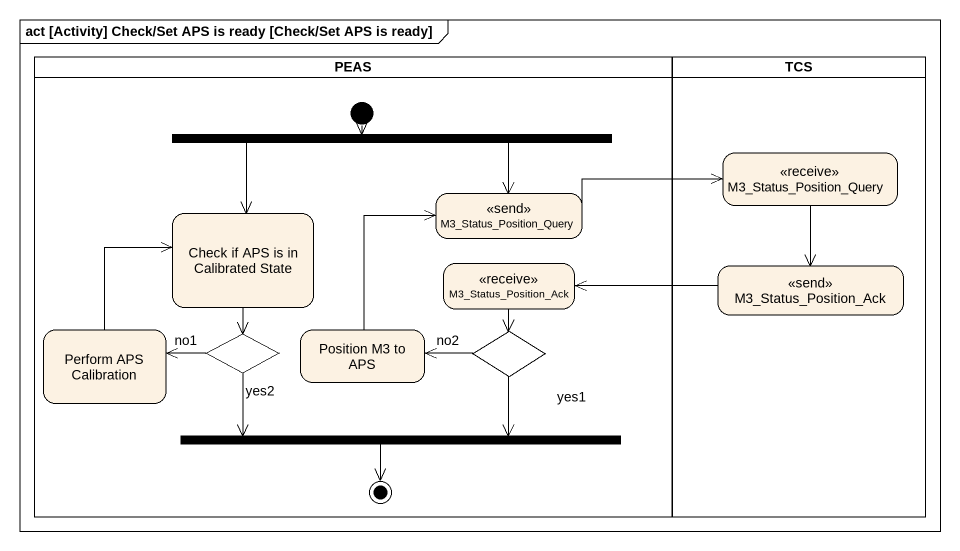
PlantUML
@startuml
mainframe act [Activity] Check/Set APS is ready [Check/Set APS is ready]
hide empty description
state PEAS <<partition>> {
  state fork1 <<fork>>
  state "Check if APS is in Calibrated State" as Check_if_APS_is_in
  state "M3_Status_Position_Query" as M3_Status_Position_Query_2 <<send>>
  state M3_Status_Position_Ack <<receive>>
  state "Perform APS Calibration" as Perform_APS_Calibration
  state choice1 <<choice>>
  state "Position M3 to APS" as Position_M3_to_APS
  state choice2 <<choice>>
  state fork2 <<join>>
  [*] --> fork1
  fork2 --> [*]
}
state TCS <<partition>> {
  state M3_Status_Position_Query <<receive>>
  state "M3_Status_Position_Ack" as M3_Status_Position_Ack_2 <<send>>
}
fork1 --> Check_if_APS_is_in
fork1 --> M3_Status_Position_Query_2
M3_Status_Position_Query --> M3_Status_Position_Ack_2
Check_if_APS_is_in --> choice1
M3_Status_Position_Query_2 -right-> M3_Status_Position_Query
M3_Status_Position_Ack --> choice2
M3_Status_Position_Ack_2 -left-> M3_Status_Position_Ack
Perform_APS_Calibration -up-> Check_if_APS_is_in
choice1 -left-> Perform_APS_Calibration : no1
choice1 -right-> fork2 : yes2
Position_M3_to_APS -up-> M3_Status_Position_Query_2
choice2 -left-> Position_M3_to_APS : no2
choice2 --> fork2 : yes1
@enduml
